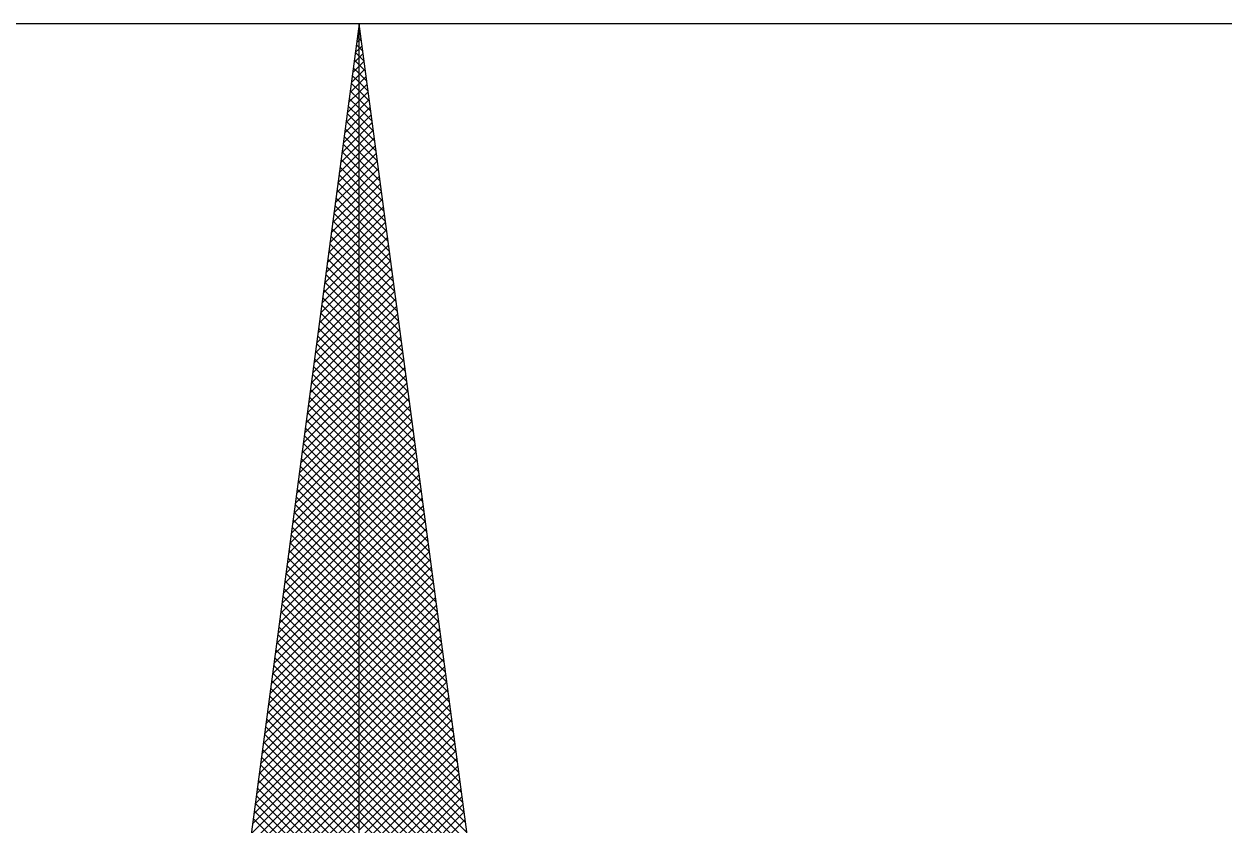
# Model space of a CAD drawing. Extents: x 1146 to 4564, y 131 to 1670.
# Drawn here: x 3659.877 to 3662.32, y 1519.606 to 1521.237 of the extents above; entities that cross this region are included whole.
import ezdxf

# ---------------------------------------------------------------- set-up
doc = ezdxf.new("R2010")
doc.units = 0
doc.header["$LTSCALE"] = 2
doc.header["$MEASUREMENT"] = 0
doc.layers.get('0').update_dxf_attribs({"linetype": 'CONTINUOUS'})
doc.layers.add('1', color=2, linetype='CONTINUOUS')

msp = doc.modelspace()

# ---------------------------------------------------------------- linework, layer by layer
at = {"color": 7, "linetype": 'Continuous'}
for p, q in [((3660.5573, 1521.22), (3660.5596, 1521.2224)), ((3660.5596, 1521.225), (3660.5581, 1521.2265)), ((3660.5615, 1521.2231), (3660.5596, 1521.225)), ((3660.5596, 1521.2224), (3660.5614, 1521.2241)), ((3660.5596, 1521.1897), (3660.554, 1521.1953)), ((3660.5546, 1521.1996), (3660.5596, 1521.2047)), ((3660.5596, 1521.2073), (3660.5561, 1521.2109)), ((3660.5596, 1521.2047), (3660.5635, 1521.2085)), ((3660.5642, 1521.2027), (3660.5596, 1521.2073)), ((3660.5491, 1521.1589), (3660.5596, 1521.1693)), ((3660.5518, 1521.1792), (3660.5596, 1521.187)), ((3660.5596, 1521.172), (3660.5519, 1521.1797)), ((3660.5596, 1521.187), (3660.5655, 1521.193)), ((3660.567, 1521.1823), (3660.5596, 1521.1897)), ((3660.5596, 1521.1693), (3660.5676, 1521.1774)), ((3660.5697, 1521.1619), (3660.5596, 1521.172)), ((3660.5464, 1521.1385), (3660.5596, 1521.1517)), ((3660.5596, 1521.1366), (3660.5477, 1521.1485)), ((3660.5596, 1521.1543), (3660.5498, 1521.1641)), ((3660.5596, 1521.1517), (3660.5697, 1521.1618)), ((3660.5724, 1521.1415), (3660.5596, 1521.1543)), ((3660.5596, 1521.134), (3660.5718, 1521.1462)), ((3660.5437, 1521.1181), (3660.5596, 1521.134)), ((3660.5596, 1521.119), (3660.5457, 1521.1329)), ((3660.5751, 1521.1211), (3660.5596, 1521.1366)), ((3660.5596, 1521.1163), (3660.5739, 1521.1306)), ((3660.5382, 1521.0773), (3660.5596, 1521.0986)), ((3660.541, 1521.0977), (3660.5596, 1521.1163)), ((3660.5596, 1521.0836), (3660.5415, 1521.1017)), ((3660.5596, 1521.1013), (3660.5436, 1521.1173)), ((3660.5778, 1521.1007), (3660.5596, 1521.119)), ((3660.5596, 1521.0986), (3660.5759, 1521.115)), ((3660.5806, 1521.0803), (3660.5596, 1521.1013)), ((3660.5596, 1521.0809), (3660.578, 1521.0994)), ((3660.5355, 1521.0569), (3660.5596, 1521.0809)), ((3660.5596, 1521.0659), (3660.5394, 1521.0861)), ((3660.5596, 1521.0633), (3660.5801, 1521.0838)), ((3660.5833, 1521.0599), (3660.5596, 1521.0836)), ((3660.5328, 1521.0365), (3660.5596, 1521.0633)), ((3660.5596, 1521.0306), (3660.5353, 1521.0549)), ((3660.5596, 1521.0482), (3660.5373, 1521.0705)), ((3660.5596, 1521.0456), (3660.5822, 1521.0682)), ((3660.586, 1521.0395), (3660.5596, 1521.0659)), ((3660.5596, 1521.0279), (3660.5843, 1521.0526)), ((3660.5887, 1521.0191), (3660.5596, 1521.0482)), ((3660.5274, 1520.9957), (3660.5596, 1521.0279)), ((3660.5301, 1521.0161), (3660.5596, 1521.0456)), ((3660.5596, 1520.9952), (3660.5311, 1521.0237)), ((3660.5596, 1521.0129), (3660.5332, 1521.0393)), ((3660.5596, 1521.0102), (3660.5863, 1521.037)), ((3660.5914, 1520.9987), (3660.5596, 1521.0306)), ((3660.5246, 1520.9753), (3660.5596, 1521.0102)), ((3660.5596, 1520.9775), (3660.529, 1521.0081)), ((3660.5596, 1520.9926), (3660.5884, 1521.0214)), ((3660.5941, 1520.9783), (3660.5596, 1521.0129)), ((3660.5596, 1520.9749), (3660.5905, 1521.0058)), ((3660.5192, 1520.9345), (3660.5596, 1520.9749)), ((3660.5219, 1520.9549), (3660.5596, 1520.9926)), ((3660.5596, 1520.9422), (3660.5249, 1520.9769)), ((3660.5596, 1520.9599), (3660.5269, 1520.9925)), ((3660.5969, 1520.9579), (3660.5596, 1520.9952)), ((3660.5596, 1520.9572), (3660.5926, 1520.9902)), ((3660.5996, 1520.9375), (3660.5596, 1520.9775)), ((3660.5596, 1520.9395), (3660.5947, 1520.9746)), ((3660.5165, 1520.9141), (3660.5596, 1520.9572)), ((3660.5596, 1520.9245), (3660.5228, 1520.9613)), ((3660.6023, 1520.9172), (3660.5596, 1520.9599)), ((3660.5596, 1520.9218), (3660.5967, 1520.959)), ((3660.5138, 1520.8937), (3660.5596, 1520.9395)), ((3660.5596, 1520.8892), (3660.5186, 1520.9301)), ((3660.5596, 1520.9068), (3660.5207, 1520.9457)), ((3660.5596, 1520.9042), (3660.5988, 1520.9434)), ((3660.605, 1520.8968), (3660.5596, 1520.9422)), ((3660.5596, 1520.8865), (3660.6009, 1520.9278)), ((3660.5083, 1520.8529), (3660.5596, 1520.9042)), ((3660.511, 1520.8733), (3660.5596, 1520.9218)), ((3660.5596, 1520.8715), (3660.5165, 1520.9145)), ((3660.6077, 1520.8764), (3660.5596, 1520.9245)), ((3660.5596, 1520.8688), (3660.603, 1520.9122)), ((3660.6105, 1520.856), (3660.5596, 1520.9068)), ((3660.5056, 1520.8325), (3660.5596, 1520.8865)), ((3660.5596, 1520.8361), (3660.5124, 1520.8833)), ((3660.5596, 1520.8538), (3660.5145, 1520.8989)), ((3660.5596, 1520.8511), (3660.605, 1520.8966)), ((3660.6132, 1520.8356), (3660.5596, 1520.8892)), ((3660.5596, 1520.8335), (3660.6071, 1520.881)), ((3660.5029, 1520.8121), (3660.5596, 1520.8688)), ((3660.5596, 1520.8008), (3660.5082, 1520.8521)), ((3660.5596, 1520.8184), (3660.5103, 1520.8677)), ((3660.6159, 1520.8152), (3660.5596, 1520.8715)), ((3660.5596, 1520.8158), (3660.6092, 1520.8654)), ((3660.6186, 1520.7948), (3660.5596, 1520.8538)), ((3660.4974, 1520.7713), (3660.5596, 1520.8335)), ((3660.5002, 1520.7917), (3660.5596, 1520.8511)), ((3660.5596, 1520.7831), (3660.5061, 1520.8365)), ((3660.5596, 1520.7981), (3660.6113, 1520.8498)), ((3660.6213, 1520.7744), (3660.5596, 1520.8361)), ((3660.5596, 1520.7804), (3660.6134, 1520.8342)), ((3660.4947, 1520.7509), (3660.5596, 1520.8158)), ((3660.5596, 1520.7477), (3660.502, 1520.8054)), ((3660.5596, 1520.7654), (3660.5041, 1520.8209)), ((3660.5596, 1520.7627), (3660.6154, 1520.8186)), ((3660.6241, 1520.754), (3660.5596, 1520.8184)), ((3660.5596, 1520.7451), (3660.6175, 1520.803)), ((3660.4893, 1520.7101), (3660.5596, 1520.7804)), ((3660.492, 1520.7305), (3660.5596, 1520.7981)), ((3660.5596, 1520.7301), (3660.4999, 1520.7898)), ((3660.6268, 1520.7336), (3660.5596, 1520.8008)), ((3660.5596, 1520.7274), (3660.6196, 1520.7874)), ((3660.6295, 1520.7132), (3660.5596, 1520.7831)), ((3660.4866, 1520.6897), (3660.5596, 1520.7627)), ((3660.5596, 1520.6947), (3660.4957, 1520.7586)), ((3660.5596, 1520.7124), (3660.4978, 1520.7742)), ((3660.5596, 1520.7097), (3660.6217, 1520.7718)), ((3660.6322, 1520.6928), (3660.5596, 1520.7654)), ((3660.5596, 1520.692), (3660.6238, 1520.7562)), ((3660.4838, 1520.6693), (3660.5596, 1520.7451)), ((3660.5596, 1520.677), (3660.4937, 1520.743)), ((3660.6349, 1520.6724), (3660.5596, 1520.7477)), ((3660.5596, 1520.6744), (3660.6258, 1520.7406)), ((3660.6377, 1520.652), (3660.5596, 1520.7301)), ((3660.4784, 1520.6285), (3660.5596, 1520.7097)), ((3660.4811, 1520.6489), (3660.5596, 1520.7274)), ((3660.5596, 1520.6417), (3660.4895, 1520.7118)), ((3660.5596, 1520.6593), (3660.4916, 1520.7274)), ((3660.5596, 1520.6567), (3660.6279, 1520.725)), ((3660.6404, 1520.6316), (3660.5596, 1520.7124)), ((3660.5596, 1520.639), (3660.63, 1520.7094)), ((3660.4757, 1520.6081), (3660.5596, 1520.692)), ((3660.5596, 1520.6063), (3660.4853, 1520.6806)), ((3660.5596, 1520.624), (3660.4874, 1520.6962)), ((3660.6431, 1520.6112), (3660.5596, 1520.6947)), ((3660.5596, 1520.6213), (3660.6321, 1520.6938)), ((3660.4702, 1520.5673), (3660.5596, 1520.6567)), ((3660.473, 1520.5877), (3660.5596, 1520.6744)), ((3660.5596, 1520.5886), (3660.4833, 1520.665)), ((3660.5596, 1520.6036), (3660.6342, 1520.6782)), ((3660.6458, 1520.5908), (3660.5596, 1520.677)), ((3660.5596, 1520.586), (3660.6362, 1520.6626)), ((3660.6485, 1520.5704), (3660.5596, 1520.6593)), ((3660.4675, 1520.5469), (3660.5596, 1520.639)), ((3660.5596, 1520.5533), (3660.4791, 1520.6338)), ((3660.5596, 1520.571), (3660.4812, 1520.6494)), ((3660.5596, 1520.5683), (3660.6383, 1520.647)), ((3660.6513, 1520.55), (3660.5596, 1520.6417)), ((3660.4648, 1520.5265), (3660.5596, 1520.6213)), ((3660.5596, 1520.5356), (3660.477, 1520.6182)), ((3660.5596, 1520.5506), (3660.6404, 1520.6314)), ((3660.654, 1520.5296), (3660.5596, 1520.624)), ((3660.5596, 1520.5329), (3660.6425, 1520.6158)), ((3660.4594, 1520.4857), (3660.5596, 1520.586)), ((3660.4621, 1520.5061), (3660.5596, 1520.6036)), ((3660.5596, 1520.5002), (3660.4729, 1520.587)), ((3660.5596, 1520.5179), (3660.4749, 1520.6026)), ((3660.6567, 1520.5092), (3660.5596, 1520.6063)), ((3660.5596, 1520.5153), (3660.6446, 1520.6002)), ((3660.6594, 1520.4888), (3660.5596, 1520.5886)), ((3660.5596, 1520.4976), (3660.6466, 1520.5846)), ((3660.4566, 1520.4653), (3660.5596, 1520.5683)), ((3660.5596, 1520.4826), (3660.4708, 1520.5714)), ((3660.6621, 1520.4684), (3660.5596, 1520.571)), ((3660.5596, 1520.4799), (3660.6487, 1520.569)), ((3660.4539, 1520.4449), (3660.5596, 1520.5506)), ((3660.5596, 1520.4472), (3660.4666, 1520.5402)), ((3660.5596, 1520.4649), (3660.4687, 1520.5558)), ((3660.5596, 1520.4622), (3660.6508, 1520.5534)), ((3660.6649, 1520.448), (3660.5596, 1520.5533)), ((3660.5596, 1520.4446), (3660.6529, 1520.5378)), ((3660.6676, 1520.4276), (3660.5596, 1520.5356)), ((3660.4485, 1520.4041), (3660.5596, 1520.5153)), ((3660.4512, 1520.4245), (3660.5596, 1520.5329)), ((3660.5596, 1520.4295), (3660.4645, 1520.5246)), ((3660.5596, 1520.4269), (3660.655, 1520.5222)), ((3660.6703, 1520.4072), (3660.5596, 1520.5179)), ((3660.4458, 1520.3837), (3660.5596, 1520.4976)), ((3660.5596, 1520.3942), (3660.4604, 1520.4934)), ((3660.5596, 1520.4119), (3660.4625, 1520.509)), ((3660.5596, 1520.4092), (3660.657, 1520.5066)), ((3660.673, 1520.3868), (3660.5596, 1520.5002)), ((3660.5596, 1520.3915), (3660.6591, 1520.491)), ((3660.4403, 1520.343), (3660.5596, 1520.4622)), ((3660.443, 1520.3633), (3660.5596, 1520.4799)), ((3660.5596, 1520.3588), (3660.4562, 1520.4622)), ((3660.5596, 1520.3765), (3660.4583, 1520.4778)), ((3660.6757, 1520.3664), (3660.5596, 1520.4826)), ((3660.5596, 1520.3738), (3660.6612, 1520.4754)), ((3660.6785, 1520.346), (3660.5596, 1520.4649)), ((3660.4376, 1520.3226), (3660.5596, 1520.4446)), ((3660.5596, 1520.3411), (3660.4541, 1520.4466)), ((3660.5596, 1520.3562), (3660.6633, 1520.4598)), ((3660.6812, 1520.3256), (3660.5596, 1520.4472)), ((3660.5596, 1520.3385), (3660.6654, 1520.4442)), ((3660.4349, 1520.3022), (3660.5596, 1520.4269)), ((3660.5596, 1520.3058), (3660.45, 1520.4154)), ((3660.5596, 1520.3235), (3660.4521, 1520.431)), ((3660.6839, 1520.3052), (3660.5596, 1520.4295)), ((3660.5596, 1520.3208), (3660.6674, 1520.4286)), ((3660.5596, 1520.3031), (3660.6695, 1520.413)), ((3660.6866, 1520.2848), (3660.5596, 1520.4119)), ((3660.4294, 1520.2614), (3660.5596, 1520.3915)), ((3660.4322, 1520.2818), (3660.5596, 1520.4092)), ((3660.5596, 1520.2881), (3660.4479, 1520.3998)), ((3660.5596, 1520.2855), (3660.6716, 1520.3975)), ((3660.6893, 1520.2644), (3660.5596, 1520.3942)), ((3660.4267, 1520.241), (3660.5596, 1520.3738)), ((3660.5596, 1520.2528), (3660.4437, 1520.3686)), ((3660.5596, 1520.2704), (3660.4458, 1520.3842)), ((3660.5596, 1520.2678), (3660.6737, 1520.3819)), ((3660.6921, 1520.244), (3660.5596, 1520.3765)), ((3660.5596, 1520.2501), (3660.6758, 1520.3663)), ((3660.4213, 1520.2002), (3660.5596, 1520.3385)), ((3660.424, 1520.2206), (3660.5596, 1520.3562)), ((3660.5596, 1520.2351), (3660.4417, 1520.353)), ((3660.6948, 1520.2236), (3660.5596, 1520.3588)), ((3660.5596, 1520.2324), (3660.6778, 1520.3507)), ((3660.6975, 1520.2033), (3660.5596, 1520.3411)), ((3660.4186, 1520.1798), (3660.5596, 1520.3208)), ((3660.5596, 1520.1997), (3660.4375, 1520.3218)), ((3660.5596, 1520.2174), (3660.4396, 1520.3374)), ((3660.5596, 1520.2147), (3660.6799, 1520.3351)), ((3660.7002, 1520.1829), (3660.5596, 1520.3235)), ((3660.5596, 1520.1971), (3660.682, 1520.3195)), ((3660.4158, 1520.1594), (3660.5596, 1520.3031)), ((3660.5596, 1520.1644), (3660.4333, 1520.2906)), ((3660.5596, 1520.182), (3660.4354, 1520.3062)), ((3660.7029, 1520.1625), (3660.5596, 1520.3058)), ((3660.5596, 1520.1794), (3660.6841, 1520.3039)), ((3660.4104, 1520.1186), (3660.5596, 1520.2678)), ((3660.4131, 1520.139), (3660.5596, 1520.2855)), ((3660.5596, 1520.1467), (3660.4313, 1520.275)), ((3660.5596, 1520.1617), (3660.6862, 1520.2883)), ((3660.7056, 1520.1421), (3660.5596, 1520.2881)), ((3660.5596, 1520.144), (3660.6882, 1520.2727)), ((3660.7084, 1520.1217), (3660.5596, 1520.2704)), ((3660.4077, 1520.0982), (3660.5596, 1520.2501)), ((3660.5596, 1520.1113), (3660.4271, 1520.2438)), ((3660.5596, 1520.129), (3660.4292, 1520.2594)), ((3660.5596, 1520.1264), (3660.6903, 1520.2571)), ((3660.7111, 1520.1013), (3660.5596, 1520.2528)), ((3660.5596, 1520.1087), (3660.6924, 1520.2415)), ((3660.405, 1520.0778), (3660.5596, 1520.2324)), ((3660.5596, 1520.0937), (3660.425, 1520.2282)), ((3660.7138, 1520.0809), (3660.5596, 1520.2351)), ((3660.5596, 1520.091), (3660.6945, 1520.2259)), ((3660.7165, 1520.0605), (3660.5596, 1520.2174)), ((3660.3995, 1520.037), (3660.5596, 1520.1971)), ((3660.4022, 1520.0574), (3660.5596, 1520.2147)), ((3660.5596, 1520.0583), (3660.4209, 1520.197)), ((3660.5596, 1520.076), (3660.4229, 1520.2126)), ((3660.5596, 1520.0733), (3660.6966, 1520.2103)), ((3660.7192, 1520.0401), (3660.5596, 1520.1997)), ((3660.5596, 1520.0556), (3660.6986, 1520.1947)), ((3660.3968, 1520.0166), (3660.5596, 1520.1794)), ((3660.5596, 1520.0406), (3660.4188, 1520.1814)), ((3660.722, 1520.0197), (3660.5596, 1520.182)), ((3660.5596, 1520.038), (3660.7007, 1520.1791)), ((3660.3914, 1519.9758), (3660.5596, 1520.144)), ((3660.3941, 1519.9962), (3660.5596, 1520.1617)), ((3660.5596, 1520.0053), (3660.4146, 1520.1502)), ((3660.5596, 1520.0229), (3660.4167, 1520.1658)), ((3660.7247, 1519.9993), (3660.5596, 1520.1644)), ((3660.5596, 1520.0203), (3660.7028, 1520.1635)), ((3660.5596, 1520.0026), (3660.7049, 1520.1479)), ((3660.7274, 1519.9789), (3660.5596, 1520.1467)), ((3660.3886, 1519.9554), (3660.5596, 1520.1264)), ((3660.5596, 1519.9699), (3660.4105, 1520.119)), ((3660.5596, 1519.9876), (3660.4125, 1520.1346)), ((3660.5596, 1519.9849), (3660.707, 1520.1323)), ((3660.7301, 1519.9585), (3660.5596, 1520.129)), ((3660.3859, 1519.935), (3660.5596, 1520.1087)), ((3660.5596, 1519.9522), (3660.4084, 1520.1034)), ((3660.5596, 1519.9673), (3660.709, 1520.1167)), ((3660.7328, 1519.9381), (3660.5596, 1520.1113)), ((3660.5596, 1519.9496), (3660.7111, 1520.1011)), ((3660.3805, 1519.8942), (3660.5596, 1520.0733)), ((3660.3832, 1519.9146), (3660.5596, 1520.091)), ((3660.5596, 1519.9169), (3660.4042, 1520.0723)), ((3660.5596, 1519.9346), (3660.4063, 1520.0878)), ((3660.7356, 1519.9177), (3660.5596, 1520.0937)), ((3660.5596, 1519.9319), (3660.7132, 1520.0855)), ((3660.7383, 1519.8973), (3660.5596, 1520.076)), ((3660.5596, 1519.9142), (3660.7153, 1520.0699)), ((3660.3778, 1519.8738), (3660.5596, 1520.0556)), ((3660.5596, 1519.8992), (3660.4021, 1520.0567)), ((3660.741, 1519.8769), (3660.5596, 1520.0583)), ((3660.5596, 1519.8965), (3660.7173, 1520.0543)), ((3660.375, 1519.8534), (3660.5596, 1520.038)), ((3660.5596, 1519.8638), (3660.398, 1520.0255)), ((3660.5596, 1519.8815), (3660.4001, 1520.0411)), ((3660.7437, 1519.8565), (3660.5596, 1520.0406)), ((3660.5596, 1519.8789), (3660.7194, 1520.0387)), ((3660.5596, 1519.8612), (3660.7215, 1520.0231)), ((3660.7464, 1519.8361), (3660.5596, 1520.0229)), ((3660.3696, 1519.8126), (3660.5596, 1520.0026)), ((3660.3723, 1519.833), (3660.5596, 1520.0203)), ((3660.5596, 1519.8462), (3660.3959, 1520.0099)), ((3660.5596, 1519.8435), (3660.7236, 1520.0075)), ((3660.7492, 1519.8157), (3660.5596, 1520.0053)), ((3660.3669, 1519.7922), (3660.5596, 1519.9849)), ((3660.5596, 1519.8108), (3660.3917, 1519.9787)), ((3660.5596, 1519.8285), (3660.3938, 1519.9943)), ((3660.5596, 1519.8258), (3660.7257, 1519.9919)), ((3660.7519, 1519.7953), (3660.5596, 1519.9876)), ((3660.5596, 1519.8082), (3660.7277, 1519.9763)), ((3660.3614, 1519.7514), (3660.5596, 1519.9496)), ((3660.3642, 1519.7718), (3660.5596, 1519.9673)), ((3660.5596, 1519.7755), (3660.3876, 1519.9475)), ((3660.5596, 1519.7931), (3660.3897, 1519.9631)), ((3660.7546, 1519.7749), (3660.5596, 1519.9699)), ((3660.5596, 1519.7905), (3660.7298, 1519.9607)), ((3660.7573, 1519.7545), (3660.5596, 1519.9522)), ((3660.3587, 1519.731), (3660.5596, 1519.9319)), ((3660.5596, 1519.7578), (3660.3855, 1519.9319)), ((3660.5596, 1519.7728), (3660.7319, 1519.9451)), ((3660.76, 1519.7341), (3660.5596, 1519.9346)), ((3660.5596, 1519.7551), (3660.734, 1519.9295)), ((3660.356, 1519.7106), (3660.5596, 1519.9142)), ((3660.5596, 1519.7224), (3660.3813, 1519.9007)), ((3660.5596, 1519.7401), (3660.3834, 1519.9163)), ((3660.7628, 1519.7137), (3660.5596, 1519.9169)), ((3660.5596, 1519.7374), (3660.7361, 1519.9139)), ((3660.7655, 1519.6933), (3660.5596, 1519.8992)), ((3660.3506, 1519.6698), (3660.5596, 1519.8789)), ((3660.3533, 1519.6902), (3660.5596, 1519.8965)), ((3660.5596, 1519.7047), (3660.3793, 1519.8851)), ((3660.5596, 1519.7198), (3660.7381, 1519.8983)), ((3660.5596, 1519.7021), (3660.7402, 1519.8827)), ((3660.7682, 1519.6729), (3660.5596, 1519.8815)), ((3660.3478, 1519.6494), (3660.5596, 1519.8612)), ((3660.5596, 1519.6694), (3660.3751, 1519.8539)), ((3660.5596, 1519.6871), (3660.3772, 1519.8695)), ((3660.5596, 1519.6844), (3660.7423, 1519.8671)), ((3660.7709, 1519.6525), (3660.5596, 1519.8638)), ((3660.5596, 1519.6667), (3660.7444, 1519.8515)), ((3660.3424, 1519.6086), (3660.5596, 1519.8258)), ((3660.3451, 1519.629), (3660.5596, 1519.8435)), ((3660.5596, 1519.6517), (3660.373, 1519.8383)), ((3660.7736, 1519.6321), (3660.5596, 1519.8462)), ((3660.5596, 1519.6491), (3660.7465, 1519.8359)), ((3660.7764, 1519.6117), (3660.5596, 1519.8285)), ((3660.3397, 1519.5882), (3660.5596, 1519.8082)), ((3660.5596, 1519.6164), (3660.3689, 1519.8071)), ((3660.5596, 1519.634), (3660.3709, 1519.8227)), ((3660.5596, 1519.6314), (3660.7485, 1519.8203)), ((3660.7791, 1519.5913), (3660.5596, 1519.8108)), ((3660.5596, 1519.6137), (3660.7506, 1519.8047)), ((3660.337, 1519.5678), (3660.5596, 1519.7905)), ((3660.5596, 1519.5987), (3660.3668, 1519.7915)), ((3660.7818, 1519.5709), (3660.5596, 1519.7931)), ((3660.5596, 1519.596), (3660.7527, 1519.7891)), ((3660.3315, 1519.5271), (3660.5596, 1519.7551)), ((3660.3342, 1519.5475), (3660.5596, 1519.7728)), ((3660.5596, 1519.5633), (3660.3626, 1519.7603)), ((3660.5596, 1519.581), (3660.3647, 1519.7759)), ((3660.7845, 1519.5505), (3660.5596, 1519.7755)), ((3660.5596, 1519.5783), (3660.7548, 1519.7735)), ((3660.5596, 1519.5607), (3660.7569, 1519.7579)), ((3660.7872, 1519.5301), (3660.5596, 1519.7578)), ((3660.3288, 1519.5067), (3660.5596, 1519.7374)), ((3660.5596, 1519.528), (3660.3585, 1519.7291)), ((3660.5596, 1519.5456), (3660.3606, 1519.7447)), ((3660.5596, 1519.543), (3660.7589, 1519.7423)), ((3660.79, 1519.5097), (3660.5596, 1519.7401)), ((3660.3261, 1519.4863), (3660.5596, 1519.7198)), ((3660.5596, 1519.5103), (3660.3564, 1519.7135)), ((3660.5596, 1519.5253), (3660.761, 1519.7267)), ((3660.7927, 1519.4894), (3660.5596, 1519.7224)), ((3660.5596, 1519.5076), (3660.7631, 1519.7111)), ((3660.7954, 1519.469), (3660.5596, 1519.7047)), ((3660.3207, 1519.4455), (3660.5596, 1519.6844)), ((3660.3234, 1519.4659), (3660.5596, 1519.7021)), ((3660.5596, 1519.4749), (3660.3522, 1519.6823)), ((3660.5596, 1519.4926), (3660.3543, 1519.6979)), ((3660.5596, 1519.49), (3660.7652, 1519.6955)), ((3660.7981, 1519.4486), (3660.5596, 1519.6871)), ((3660.5596, 1519.4723), (3660.7673, 1519.6799)), ((3660.3179, 1519.4251), (3660.5596, 1519.6667)), ((3660.5596, 1519.4573), (3660.3502, 1519.6667)), ((3660.8008, 1519.4282), (3660.5596, 1519.6694)), ((3660.5596, 1519.4546), (3660.7693, 1519.6643)), ((3660.3125, 1519.3843), (3660.5596, 1519.6314)), ((3660.3152, 1519.4047), (3660.5596, 1519.6491)), ((3660.5596, 1519.4219), (3660.346, 1519.6355)), ((3660.5596, 1519.4396), (3660.3481, 1519.6511)), ((3660.8035, 1519.4078), (3660.5596, 1519.6517)), ((3660.5596, 1519.4369), (3660.7714, 1519.6487)), ((3660.8063, 1519.3874), (3660.5596, 1519.634)), ((3660.5596, 1519.4192), (3660.7735, 1519.6331)), ((3660.3098, 1519.3639), (3660.5596, 1519.6137)), ((3660.5596, 1519.4042), (3660.3439, 1519.6199)), ((3660.5596, 1519.4016), (3660.7756, 1519.6175)), ((3660.809, 1519.367), (3660.5596, 1519.6164))]:
    msp.add_line(p, q, dxfattribs=at)
at = {"layer": '1'}
for p, q in [((3669.9346, 1521.2375), (3657.4346, 1521.2375)), ((3660.5596, 1521.2375), (3659.9346, 1516.55)), ((3660.5596, 1493.1125), (3660.5596, 1521.2375)), ((3661.1846, 1516.55), (3660.5596, 1521.2375))]:
    msp.add_line(p, q, dxfattribs=at)

doc.saveas('drawing.dxf')
